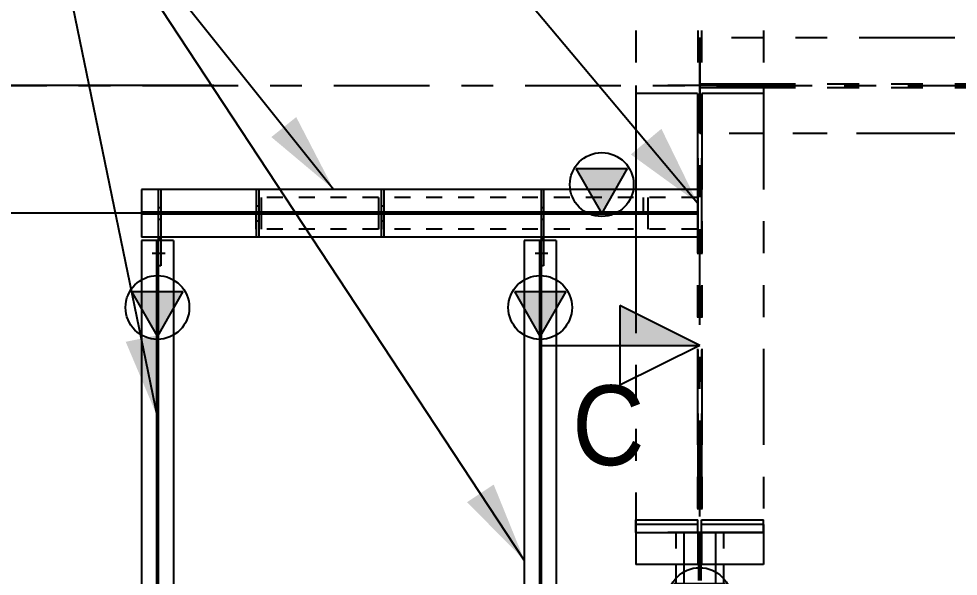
# Model space of a CAD drawing. Header units: millimetres. Extents: x 0 to 594, y 0 to 420.
# Drawn here: x 82.56 to 112.01, y 332.96 to 350.42 of the extents above; entities that cross this region are included whole.
import ezdxf

# ---------------------------------------------------------------- set-up
doc = ezdxf.new("R2010")
doc.units = ezdxf.units.MM
doc.header["$MEASUREMENT"] = 0
for name, pattern in [('XKITLINE00', [0]), ('XKITLINE03', [6, 3, -1, 1, -1]), ('XKITLINE04', [3, 0.5, -0.5, 0.5, -0.5, 0.5, -0.5]), ('XKITLINE05', [8, 3, -1, 1, -1, 1, -1])]:
    doc.linetypes.add(name, pattern=pattern)
for name, color, linetype in [('cut', 7, 'Continuous'), ('dimension', 7, 'Continuous'), ('grid', 7, 'Continuous'), ('line', 7, 'Continuous'), ('part1', 7, 'Continuous'), ('text', 7, 'Continuous'), ('weld', 7, 'Continuous')]:
    doc.layers.add(name, color=color, linetype=linetype)
doc.styles.add('STYLE_1', font='arial.ttf', dxfattribs={"height": 0.2})

# ---------------------------------------------------------------- blocks, each defined once
blk = doc.blocks.new('*D2176')
at = {"layer": 'grid', "color": 4, "linetype": 'XKITLINE03'}
blk.add_line((1228.871, 1887.476), (1642.443, 1887.476), dxfattribs=at)
blk = doc.blocks.new('*D2288')
at = {"layer": 'weld', "color": 1, "linetype": 'XKITLINE00'}
blk.add_line((1251.173, 1906.524), (1270.271, 1883.807), dxfattribs=at)
at = {"layer": 'weld', "color": 1}
blk.add_solid([(1270.271, 1883.807), (1268.184, 1885.319), (1270.271, 1883.807), (1269.141, 1886.123)], dxfattribs=at)
blk = doc.blocks.new('*D2291')
at = {"layer": 'cut', "color": 1, "linetype": 'XKITLINE00'}
for p, q in [((1270.341, 1879.338), (1267.841, 1880.588)), ((1267.841, 1880.588), (1267.841, 1878.088)), ((1265.341, 1879.338), (1265.341, 1874.338)), ((1265.341, 1879.338), (1270.341, 1879.338)), ((1270.341, 1879.338), (1267.841, 1878.088))]:
    blk.add_line(p, q, dxfattribs=at)
at = {"layer": 'cut', "color": 1}
blk.add_solid([(1267.841, 1880.588), (1270.341, 1879.338), (1267.841, 1880.588), (1267.841, 1879.338)], dxfattribs=at)
at = {"layer": 'cut', "color": 3, "style": 'STYLE_1', "width": 0.9}
blk.add_text('C', height=2.5, dxfattribs=at).set_placement((1266.341, 1875.588))
blk = doc.blocks.new('*D2295')
at = {"layer": 'part1', "color": 0, "linetype": 'XKITLINE00'}
for p, q in [((1264.841, 1882.626), (1264.841, 1858.584)), ((1265.369, 1882.626), (1264.841, 1882.626)), ((1265.314, 1882.626), (1265.314, 1857.976)), ((1265.369, 1882.626), (1265.369, 1857.976)), ((1265.841, 1882.626), (1265.449, 1882.626)), ((1265.841, 1882.626), (1265.841, 1869.476)), ((1265.341, 1879.626), (1264.541, 1881.026)), ((1264.541, 1881.026), (1266.141, 1881.026)), ((1266.141, 1881.026), (1265.341, 1879.626)), ((1265.841, 1869.396), (1265.841, 1858.556)), ((1264.841, 1858.504), (1264.841, 1857.976)), ((1265.841, 1858.476), (1265.841, 1857.976)), ((1265.314, 1857.976), (1264.841, 1857.976)), ((1265.841, 1857.976), (1265.314, 1857.976))]:
    blk.add_line(p, q, dxfattribs=at)
at = {"layer": 'part1', "color": 2, "linetype": 'XKITLINE04'}
for p, q in [((1265.449, 1882.626), (1265.369, 1882.626)), ((1265.841, 1869.476), (1265.841, 1869.396)), ((1264.841, 1858.584), (1264.841, 1858.504)), ((1265.841, 1858.556), (1265.841, 1858.476)), ((1265.369, 1857.976), (1265.314, 1857.976))]:
    blk.add_line(p, q, dxfattribs=at)
at = {"layer": 'part1', "color": 0, "linetype": 'XKITLINE00'}
blk.add_circle((1265.341, 1880.526), 1, dxfattribs=at)
at = {"layer": 'part1', "color": 0}
blk.add_solid([(1264.541, 1881.026), (1266.141, 1881.026), (1264.541, 1881.026), (1265.341, 1879.626)], dxfattribs=at)
blk = doc.blocks.new('*D2296')
at = {"layer": 'part1', "color": 0, "linetype": 'XKITLINE00'}
for p, q in [((1252.841, 1882.626), (1252.841, 1858.584)), ((1253.369, 1882.626), (1252.841, 1882.626)), ((1253.314, 1882.626), (1253.314, 1857.976)), ((1253.369, 1882.626), (1253.369, 1857.976)), ((1253.841, 1882.626), (1253.449, 1882.626)), ((1253.841, 1882.626), (1253.841, 1858.584)), ((1253.341, 1879.626), (1252.541, 1881.026)), ((1252.541, 1881.026), (1254.141, 1881.026)), ((1254.141, 1881.026), (1253.341, 1879.626)), ((1252.841, 1858.504), (1252.841, 1857.976)), ((1253.841, 1858.504), (1253.841, 1857.976)), ((1253.314, 1857.976), (1252.841, 1857.976)), ((1253.841, 1857.976), (1253.314, 1857.976))]:
    blk.add_line(p, q, dxfattribs=at)
at = {"layer": 'part1', "color": 2, "linetype": 'XKITLINE04'}
for p, q in [((1253.449, 1882.626), (1253.369, 1882.626)), ((1252.841, 1858.584), (1252.841, 1858.504)), ((1253.841, 1858.584), (1253.841, 1858.504)), ((1253.369, 1857.976), (1253.314, 1857.976))]:
    blk.add_line(p, q, dxfattribs=at)
at = {"layer": 'part1', "color": 0, "linetype": 'XKITLINE00'}
blk.add_circle((1253.341, 1880.526), 1, dxfattribs=at)
at = {"layer": 'part1', "color": 0}
blk.add_solid([(1252.541, 1881.026), (1254.141, 1881.026), (1252.541, 1881.026), (1253.341, 1879.626)], dxfattribs=at)
blk = doc.blocks.new('*D2300')
at = {"layer": 'dimension', "color": 1, "linetype": 'XKITLINE00'}
for p, q in [((1235.832, 1884.099), (1237.076, 1882.854)), ((1253.665, 1883.476), (1234.314, 1883.476)), ((1236.454, 1869.476), (1236.454, 1883.476)), ((1235.832, 1870.099), (1237.076, 1868.854)), ((1257.289, 1869.476), (1234.314, 1869.476))]:
    blk.add_line(p, q, dxfattribs=at)
at = {"layer": 'dimension', "color": 1, "style": 'STYLE_1', "width": 0.9}
blk.add_text('1400', height=2.2, rotation=90.0002, dxfattribs=at).set_placement((1235.414, 1873.213))
blk = doc.blocks.new('*D2301')
at = {"layer": 'part1', "color": 2, "linetype": 'XKITLINE04'}
for p, q in [((1269.591, 1873.476), (1269.591, 1857.726)), ((1269.591, 1873.476), (1270.281, 1873.476)), ((1269.591, 1873.476), (1270.281, 1873.476)), ((1270.281, 1873.476), (1270.281, 1872.476)), ((1270.401, 1873.476), (1271.091, 1873.476)), ((1270.401, 1873.476), (1271.091, 1873.476)), ((1270.401, 1873.476), (1270.401, 1872.476)), ((1271.091, 1873.476), (1271.091, 1869.509)), ((1270.401, 1872.476), (1270.281, 1872.476)), ((1270.309, 1872.476), (1270.309, 1846.726)), ((1270.374, 1872.476), (1270.374, 1846.726)), ((1269.591, 1870.226), (1269.591, 1868.726)), ((1271.091, 1870.226), (1271.091, 1846.726)), ((1269.591, 1859.226), (1269.591, 1857.726)), ((1271.091, 1859.226), (1271.091, 1857.726)), ((1269.591, 1848.226), (1269.591, 1846.726)), ((1271.091, 1848.226), (1271.091, 1846.726)), ((1271.091, 1846.726), (1269.591, 1846.726))]:
    blk.add_line(p, q, dxfattribs=at)
at = {"layer": 'part1', "color": 0, "linetype": 'XKITLINE00'}
for p, q in [((1269.591, 1872.476), (1269.591, 1870.226)), ((1271.091, 1872.476), (1271.091, 1870.226)), ((1270.341, 1870.476), (1269.541, 1871.876)), ((1269.541, 1871.876), (1271.141, 1871.876)), ((1271.141, 1871.876), (1270.341, 1870.476)), ((1269.591, 1868.726), (1269.591, 1859.226)), ((1271.091, 1868.726), (1271.091, 1859.226)), ((1269.591, 1857.726), (1269.591, 1848.226)), ((1271.091, 1857.726), (1271.091, 1848.226))]:
    blk.add_line(p, q, dxfattribs=at)
blk.add_circle((1270.341, 1871.376), 1, dxfattribs=at)
at = {"layer": 'part1', "color": 0}
blk.add_solid([(1269.541, 1871.876), (1271.141, 1871.876), (1269.541, 1871.876), (1270.341, 1870.476)], dxfattribs=at)
blk = doc.blocks.new('*D2302')
at = {"layer": 'part1', "color": 0, "linetype": 'XKITLINE00'}
for p, q in [((1267.271, 1883.476), (1266.471, 1884.876)), ((1266.471, 1884.876), (1268.071, 1884.876)), ((1268.071, 1884.876), (1267.271, 1883.476)), ((1252.841, 1884.226), (1252.841, 1883.444)), ((1253.369, 1884.226), (1252.841, 1884.226)), ((1256.439, 1884.226), (1253.449, 1884.226)), ((1260.359, 1884.226), (1256.519, 1884.226)), ((1265.369, 1884.226), (1260.439, 1884.226)), ((1270.271, 1884.226), (1265.449, 1884.226)), ((1270.271, 1883.509), (1252.841, 1883.509)), ((1270.271, 1883.444), (1252.841, 1883.444)), ((1252.841, 1883.444), (1252.841, 1882.726)), ((1270.271, 1883.509), (1270.271, 1883.444)), ((1253.369, 1882.726), (1252.841, 1882.726)), ((1256.439, 1882.726), (1253.449, 1882.726)), ((1260.359, 1882.726), (1256.519, 1882.726)), ((1265.369, 1882.726), (1260.439, 1882.726)), ((1270.271, 1882.726), (1265.449, 1882.726))]:
    blk.add_line(p, q, dxfattribs=at)
at = {"layer": 'part1', "color": 2, "linetype": 'XKITLINE04'}
for p, q in [((1253.449, 1884.226), (1253.369, 1884.226)), ((1256.519, 1884.226), (1256.439, 1884.226)), ((1260.439, 1884.226), (1260.359, 1884.226)), ((1265.449, 1884.226), (1265.369, 1884.226)), ((1270.271, 1884.226), (1270.271, 1883.509)), ((1252.841, 1883.509), (1252.841, 1883.444)), ((1270.271, 1883.444), (1270.271, 1882.726)), ((1253.449, 1882.726), (1253.369, 1882.726)), ((1256.519, 1882.726), (1256.439, 1882.726)), ((1260.439, 1882.726), (1260.359, 1882.726)), ((1265.449, 1882.726), (1265.369, 1882.726))]:
    blk.add_line(p, q, dxfattribs=at)
at = {"layer": 'part1', "color": 0, "linetype": 'XKITLINE00'}
blk.add_circle((1267.271, 1884.376), 1, dxfattribs=at)
at = {"layer": 'part1', "color": 0}
blk.add_solid([(1266.471, 1884.876), (1268.071, 1884.876), (1266.471, 1884.876), (1267.271, 1883.476)], dxfattribs=at)
blk = doc.blocks.new('*D2303')
at = {"layer": 'grid', "color": 4, "linetype": 'XKITLINE03'}
blk.add_line((1270.341, 1819.981), (1270.341, 1905.53), dxfattribs=at)
blk = doc.blocks.new('*D2306')
at = {"layer": 'part1', "color": 2, "linetype": 'XKITLINE04'}
for p, q in [((1270.841, 1873.476), (1269.841, 1873.476)), ((1270.314, 1873.476), (1270.314, 1859.636)), ((1270.369, 1873.476), (1270.369, 1859.636)), ((1269.841, 1870.206), (1269.841, 1869.476)), ((1270.841, 1870.206), (1270.841, 1869.476)), ((1269.841, 1863.476), (1270.841, 1863.476)), ((1269.841, 1863.316), (1270.314, 1863.316)), ((1270.369, 1863.316), (1270.841, 1863.316)), ((1269.841, 1859.636), (1270.314, 1859.636)), ((1270.369, 1859.636), (1270.841, 1859.636))]:
    blk.add_line(p, q, dxfattribs=at)
at = {"layer": 'part1', "color": 0, "linetype": 'XKITLINE00'}
for p, q in [((1269.841, 1873.476), (1269.841, 1870.206)), ((1270.841, 1873.476), (1270.841, 1870.206)), ((1269.841, 1869.476), (1269.841, 1859.476)), ((1270.841, 1869.476), (1270.841, 1859.476)), ((1269.841, 1859.476), (1270.841, 1859.476))]:
    blk.add_line(p, q, dxfattribs=at)
blk = doc.blocks.new('*D2321')
at = {"layer": 'part1', "color": 2, "linetype": 'XKITLINE04'}
for p, q in [((1270.271, 1883.976), (1256.439, 1883.976)), ((1256.439, 1882.976), (1256.439, 1883.976)), ((1256.599, 1883.509), (1256.599, 1883.976)), ((1260.279, 1883.509), (1260.279, 1883.976)), ((1260.439, 1882.976), (1260.439, 1883.976)), ((1268.564, 1883.976), (1268.564, 1882.976)), ((1268.724, 1883.504), (1268.724, 1883.976)), ((1270.271, 1883.976), (1270.271, 1882.976)), ((1256.599, 1883.504), (1256.599, 1883.509)), ((1270.271, 1883.504), (1256.599, 1883.504)), ((1270.271, 1883.449), (1256.599, 1883.449)), ((1256.599, 1882.976), (1256.599, 1883.449)), ((1260.279, 1883.504), (1260.279, 1883.509)), ((1260.279, 1882.976), (1260.279, 1883.449)), ((1268.724, 1882.976), (1268.724, 1883.449)), ((1270.071, 1883.449), (1270.071, 1883.504)), ((1270.271, 1882.976), (1256.439, 1882.976))]:
    blk.add_line(p, q, dxfattribs=at)
blk = doc.blocks.new('*D2325')
at = {"layer": 'part1', "color": 6, "linetype": 'XKITLINE05'}
for p, q in [((1270.341, 1888.976), (1270.341, 1887.476)), ((1318.341, 1888.976), (1270.341, 1888.976)), ((1270.341, 1887.531), (1318.341, 1887.531)), ((1270.341, 1887.476), (1270.341, 1885.976)), ((1270.341, 1887.421), (1318.341, 1887.421)), ((1318.341, 1885.976), (1270.341, 1885.976)), ((1270.411, 1885.976), (1270.341, 1885.976)), ((1318.261, 1885.976), (1270.411, 1885.976))]:
    blk.add_line(p, q, dxfattribs=at)
blk = doc.blocks.new('*D2379')
at = {"layer": 'line', "color": 1, "linetype": 'XKITLINE00'}
blk.add_line((1264.841, 1872.616), (1249.455, 1895.969), dxfattribs=at)
at = {"layer": 'line', "color": 1}
blk.add_solid([(1264.841, 1872.616), (1263.048, 1874.429), (1264.841, 1872.616), (1263.883, 1874.979)], dxfattribs=at)
blk = doc.blocks.new('*D2380')
at = {"layer": 'line', "color": 1, "linetype": 'XKITLINE00'}
blk.add_line((1253.341, 1877.103), (1249.455, 1895.969), dxfattribs=at)
at = {"layer": 'line', "color": 1}
blk.add_solid([(1253.341, 1877.103), (1252.347, 1879.451), (1253.341, 1877.103), (1253.327, 1879.653)], dxfattribs=at)
blk = doc.blocks.new('*D2381')
at = {"layer": 'text', "color": 1, "linetype": 'XKITLINE00'}
for p in [(1236.756, 1895.97), (1258.866, 1884.226), (1249.451, 1895.97)]:
    blk.add_line(p, (1249.451, 1895.97), dxfattribs=at)
at = {"layer": 'text', "color": 1}
blk.add_solid([(1258.866, 1884.226), (1256.912, 1885.864), (1258.866, 1884.226), (1257.692, 1886.49)], dxfattribs=at)
at = {"layer": 'text', "color": 1, "style": 'STYLE_1', "width": 0.9}
blk.add_text('EL4000', height=2.5, dxfattribs=at).set_placement((1237.356, 1896.57))
blk = doc.blocks.new('*D2382')
at = {"layer": 'part1', "color": 0, "linetype": 'XKITLINE00'}
blk.add_line((1253.181, 1882.226), (1253.581, 1882.226), dxfattribs=at)
blk.add_line((1253.181, 1882.226), (1253.581, 1882.226), dxfattribs=at)
blk = doc.blocks.new('*D2383')
at = {"layer": 'part1', "color": 0, "linetype": 'XKITLINE00'}
blk.add_line((1265.181, 1882.226), (1265.581, 1882.226), dxfattribs=at)
blk.add_line((1265.181, 1882.226), (1265.581, 1882.226), dxfattribs=at)
blk = doc.blocks.new('*D2384')
at = {"layer": 'dimension', "color": 1, "linetype": 'XKITLINE00'}
for p, q in [((1235.832, 1888.099), (1237.076, 1886.854)), ((1255.114, 1887.476), (1234.314, 1887.476)), ((1236.454, 1883.476), (1236.454, 1887.476)), ((1235.832, 1884.099), (1237.076, 1882.854)), ((1253.665, 1883.476), (1234.314, 1883.476))]:
    blk.add_line(p, q, dxfattribs=at)
at = {"layer": 'dimension', "color": 1, "style": 'STYLE_1', "width": 0.9}
blk.add_text('400', height=2.2, rotation=90.0002, dxfattribs=at).set_placement((1235.414, 1883.029))
blk = doc.blocks.new('*D2385')
at = {"layer": 'part1', "color": 0, "linetype": 'XKITLINE00'}
for p, q in [((1253.369, 1883.444), (1253.369, 1881.826)), ((1253.449, 1883.444), (1253.369, 1883.444)), ((1253.449, 1883.444), (1253.449, 1881.826)), ((1253.449, 1881.826), (1253.369, 1881.826))]:
    blk.add_line(p, q, dxfattribs=at)
at = {"layer": 'part1', "color": 2, "linetype": 'XKITLINE04'}
for p, q in [((1253.449, 1883.444), (1253.449, 1882.726)), ((1253.369, 1883.294), (1253.449, 1883.294)), ((1253.369, 1882.724), (1253.369, 1882.726)), ((1253.449, 1882.726), (1253.369, 1882.726)), ((1253.369, 1882.717), (1253.369, 1882.724)), ((1253.369, 1882.676), (1253.449, 1882.676))]:
    blk.add_line(p, q, dxfattribs=at)
blk = doc.blocks.new('*D2386')
at = {"layer": 'part1', "color": 0, "linetype": 'XKITLINE00'}
for p, q in [((1253.369, 1884.226), (1253.369, 1883.509)), ((1253.449, 1884.226), (1253.369, 1884.226)), ((1253.449, 1884.226), (1253.449, 1883.509)), ((1253.449, 1883.509), (1253.369, 1883.509))]:
    blk.add_line(p, q, dxfattribs=at)
at = {"layer": 'part1', "color": 2, "linetype": 'XKITLINE04'}
blk.add_line((1253.369, 1883.659), (1253.449, 1883.659), dxfattribs=at)
blk = doc.blocks.new('*D2387')
at = {"layer": 'part1', "color": 0, "linetype": 'XKITLINE00'}
for p, q in [((1265.369, 1883.444), (1265.369, 1881.826)), ((1265.449, 1883.444), (1265.369, 1883.444)), ((1265.449, 1883.444), (1265.449, 1881.826)), ((1265.449, 1881.826), (1265.369, 1881.826))]:
    blk.add_line(p, q, dxfattribs=at)
at = {"layer": 'part1', "color": 2, "linetype": 'XKITLINE04'}
for p, q in [((1265.449, 1883.444), (1265.449, 1882.726)), ((1265.369, 1883.294), (1265.449, 1883.294)), ((1265.369, 1882.724), (1265.369, 1882.726)), ((1265.449, 1882.726), (1265.369, 1882.726)), ((1265.369, 1882.717), (1265.369, 1882.724)), ((1265.369, 1882.676), (1265.449, 1882.676))]:
    blk.add_line(p, q, dxfattribs=at)
blk = doc.blocks.new('*D2388')
at = {"layer": 'part1', "color": 0, "linetype": 'XKITLINE00'}
for p, q in [((1265.369, 1884.226), (1265.369, 1883.509)), ((1265.449, 1884.226), (1265.369, 1884.226)), ((1265.449, 1884.226), (1265.449, 1883.509)), ((1265.449, 1883.509), (1265.369, 1883.509))]:
    blk.add_line(p, q, dxfattribs=at)
at = {"layer": 'part1', "color": 2, "linetype": 'XKITLINE04'}
blk.add_line((1265.369, 1883.659), (1265.449, 1883.659), dxfattribs=at)
blk = doc.blocks.new('*D2389')
at = {"layer": 'part1', "color": 0, "linetype": 'XKITLINE00'}
for p, q in [((1256.519, 1884.226), (1256.439, 1884.226)), ((1256.439, 1884.226), (1256.439, 1883.509)), ((1256.519, 1884.226), (1256.519, 1883.509)), ((1256.519, 1883.509), (1256.439, 1883.509))]:
    blk.add_line(p, q, dxfattribs=at)
at = {"layer": 'part1', "color": 2, "linetype": 'XKITLINE04'}
blk.add_line((1256.439, 1883.709), (1256.519, 1883.709), dxfattribs=at)
blk = doc.blocks.new('*D2390')
at = {"layer": 'part1', "color": 0, "linetype": 'XKITLINE00'}
for p, q in [((1256.519, 1883.444), (1256.439, 1883.444)), ((1256.439, 1883.444), (1256.439, 1882.726)), ((1256.519, 1883.444), (1256.519, 1882.726)), ((1256.519, 1882.726), (1256.439, 1882.726))]:
    blk.add_line(p, q, dxfattribs=at)
at = {"layer": 'part1', "color": 2, "linetype": 'XKITLINE04'}
blk.add_line((1256.439, 1883.244), (1256.519, 1883.244), dxfattribs=at)
blk = doc.blocks.new('*D2391')
at = {"layer": 'part1', "color": 0, "linetype": 'XKITLINE00'}
for p, q in [((1260.439, 1884.226), (1260.359, 1884.226)), ((1260.359, 1884.226), (1260.359, 1883.509)), ((1260.439, 1884.226), (1260.439, 1883.509)), ((1260.439, 1883.509), (1260.359, 1883.509))]:
    blk.add_line(p, q, dxfattribs=at)
at = {"layer": 'part1', "color": 2, "linetype": 'XKITLINE04'}
blk.add_line((1260.359, 1883.709), (1260.439, 1883.709), dxfattribs=at)
blk = doc.blocks.new('*D2392')
at = {"layer": 'part1', "color": 0, "linetype": 'XKITLINE00'}
for p, q in [((1260.439, 1883.444), (1260.359, 1883.444)), ((1260.359, 1883.444), (1260.359, 1882.726)), ((1260.439, 1883.444), (1260.439, 1882.726)), ((1260.439, 1882.726), (1260.359, 1882.726))]:
    blk.add_line(p, q, dxfattribs=at)
at = {"layer": 'part1', "color": 2, "linetype": 'XKITLINE04'}
blk.add_line((1260.359, 1883.244), (1260.439, 1883.244), dxfattribs=at)
blk = doc.blocks.new('*D2430')
at = {"layer": 'dimension', "color": 1, "linetype": 'XKITLINE00'}
for p, q in [((1270.341, 1903.483), (1270.341, 1891.87)), ((1288.341, 1886.826), (1288.341, 1895.77)), ((1270.964, 1894.252), (1269.719, 1893.008)), ((1288.964, 1894.252), (1287.719, 1893.008)), ((1270.341, 1893.63), (1288.341, 1893.63))]:
    blk.add_line(p, q, dxfattribs=at)
at = {"layer": 'dimension', "color": 1, "style": 'STYLE_1', "width": 0.9}
blk.add_text('1800', height=2.2, dxfattribs=at).set_placement((1276.078, 1894.67))
blk = doc.blocks.new('*D2432')
at = {"layer": 'part1', "color": 6, "linetype": 'XKITLINE05'}
for p, q in [((1272.341, 1887.476), (1268.341, 1887.476)), ((1268.341, 1887.476), (1268.341, 1887.226)), ((1272.341, 1887.476), (1272.341, 1887.226)), ((1270.271, 1887.226), (1268.341, 1887.226)), ((1270.271, 1887.226), (1270.271, 1873.726)), ((1272.341, 1887.226), (1270.411, 1887.226)), ((1270.411, 1887.226), (1270.411, 1873.726)), ((1270.271, 1873.726), (1268.341, 1873.726)), ((1268.341, 1873.726), (1268.341, 1873.476)), ((1272.341, 1873.726), (1270.411, 1873.726)), ((1272.341, 1873.726), (1272.341, 1873.476)), ((1272.341, 1873.476), (1268.341, 1873.476))]:
    blk.add_line(p, q, dxfattribs=at)
blk = doc.blocks.new('*D2433')
at = {"layer": 'part1', "color": 6, "linetype": 'XKITLINE05'}
for p, q in [((1268.341, 1901.201), (1268.341, 1887.476)), ((1270.281, 1901.201), (1270.281, 1872.476)), ((1270.401, 1901.201), (1270.401, 1872.476)), ((1272.341, 1901.201), (1272.341, 1887.476)), ((1270.341, 1898.201), (1269.541, 1899.601)), ((1269.541, 1899.601), (1271.141, 1899.601)), ((1271.141, 1899.601), (1270.341, 1898.201)), ((1268.341, 1887.476), (1268.341, 1887.226)), ((1272.341, 1887.476), (1272.341, 1887.226)), ((1268.341, 1887.226), (1268.341, 1884.226)), ((1272.341, 1887.226), (1272.341, 1873.726)), ((1268.341, 1884.226), (1268.341, 1882.726)), ((1268.341, 1882.726), (1268.341, 1873.726)), ((1268.341, 1873.726), (1268.341, 1873.476)), ((1272.341, 1873.726), (1272.341, 1873.476)), ((1268.341, 1873.476), (1268.341, 1872.476)), ((1272.341, 1873.476), (1272.341, 1872.476)), ((1270.841, 1872.476), (1268.341, 1872.476)), ((1269.841, 1872.476), (1268.341, 1872.476)), ((1272.341, 1872.476), (1270.841, 1872.476))]:
    blk.add_line(p, q, dxfattribs=at)
blk.add_circle((1270.341, 1899.101), 1, dxfattribs=at)
at = {"layer": 'part1', "color": 6}
blk.add_solid([(1269.541, 1899.601), (1271.141, 1899.601), (1269.541, 1899.601), (1270.341, 1898.201)], dxfattribs=at)
blk = doc.blocks.new('*D2434')
at = {"layer": 'part1', "color": 6, "linetype": 'XKITLINE05'}
for p, q in [((1268.341, 1873.476), (1268.341, 1873.876)), ((1268.341, 1873.876), (1270.281, 1873.876)), ((1270.281, 1873.476), (1270.281, 1873.876)), ((1268.341, 1873.476), (1270.281, 1873.476))]:
    blk.add_line(p, q, dxfattribs=at)
blk = doc.blocks.new('*D2435')
at = {"layer": 'part1', "color": 6, "linetype": 'XKITLINE05'}
for p, q in [((1270.401, 1873.476), (1270.401, 1873.876)), ((1270.401, 1873.876), (1272.341, 1873.876)), ((1272.341, 1873.476), (1272.341, 1873.876)), ((1270.401, 1873.476), (1272.341, 1873.476))]:
    blk.add_line(p, q, dxfattribs=at)

msp = doc.modelspace()

# ---------------------------------------------------------------- block references
at = {"layer": 'cut'}
msp.add_blockref('*D2291', (-1166.435, -1539.151), dxfattribs=at)
at = {"layer": 'dimension'}
for name in ['*D2430', '*D2384', '*D2300']:
    msp.add_blockref(name, (-1166.435, -1539.151), dxfattribs=at)
at = {"layer": 'grid'}
for name in ['*D2303', '*D2176']:
    msp.add_blockref(name, (-1166.435, -1539.151), dxfattribs=at)
at = {"layer": 'line'}
for name in ['*D2379', '*D2380']:
    msp.add_blockref(name, (-1166.435, -1539.151), dxfattribs=at)
at = {"layer": 'part1'}
for name in ['*D2433', '*D2325', '*D2432', '*D2302', '*D2386', '*D2389', '*D2391', '*D2388', '*D2321', '*D2385', '*D2390', '*D2392', '*D2387', '*D2296', '*D2295', '*D2382', '*D2383', '*D2434', '*D2435', '*D2301', '*D2306']:
    msp.add_blockref(name, (-1166.435, -1539.151), dxfattribs=at)
at = {"layer": 'text'}
msp.add_blockref('*D2381', (-1166.435, -1539.151), dxfattribs=at)
at = {"layer": 'weld'}
msp.add_blockref('*D2288', (-1166.435, -1539.151), dxfattribs=at)

doc.saveas('drawing.dxf')
